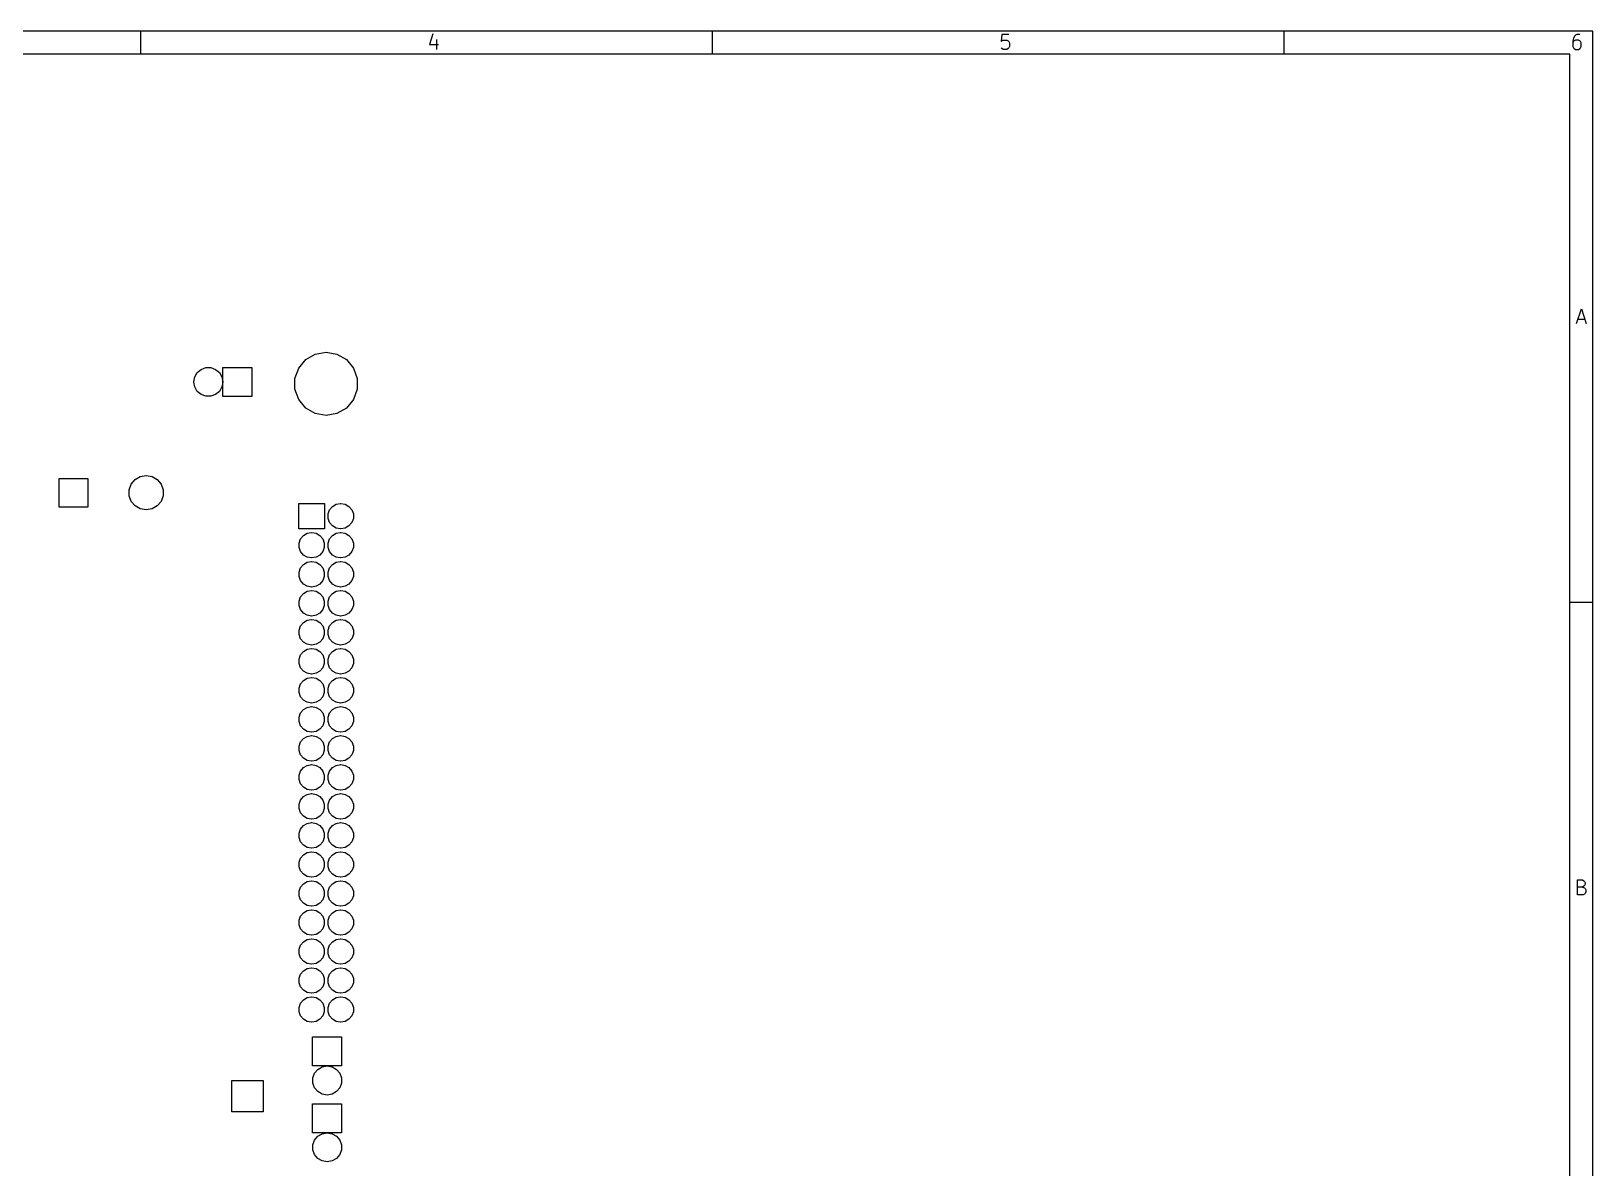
# Model space of a CAD drawing. Extents: x 10 to 287, y -200 to -10.
# Drawn here: x 150.4 to 287, y -109.5 to -10 of the extents above; entities that cross this region are included whole.
import ezdxf

# ---------------------------------------------------------------- set-up
doc = ezdxf.new("R2010")
doc.units = 0
doc.header["$MEASUREMENT"] = 0
doc.layers.add('BLACK', color=7, linetype='CONTINUOUS')

msp = doc.modelspace()

# ---------------------------------------------------------------- linework, layer by layer
at = {"layer": 'Black'}
for p, q in [((287.002, -10), (10, -10)), ((160, -12), (160, -10)), ((185.557, -10.2262), (185.248, -11.1548)), ((185.867, -10.7214), (185.867, -11.5881)), ((210, -12), (210, -10)), ((235.31, -10.2881), (235.248, -10.9071)), ((235.248, -10.9071), (235.31, -10.8452)), ((235.929, -10.2881), (235.31, -10.2881)), ((235.31, -10.8452), (235.433, -10.7833)), ((235.433, -10.7833), (235.743, -10.7833)), ((235.743, -10.7833), (235.867, -10.8452)), ((235.867, -10.8452), (235.929, -10.9071)), ((235.929, -10.9071), (235.99, -11.031)), ((260, -12), (260, -10)), ((285.31, -10.5976), (285.248, -10.8452)), ((285.248, -10.8452), (285.248, -11.3405)), ((285.31, -10.9071), (285.248, -11.031)), ((285.433, -10.4119), (285.31, -10.5976)), ((285.371, -10.8452), (285.31, -10.9071)), ((285.495, -10.7833), (285.371, -10.8452)), ((285.495, -10.35), (285.433, -10.4119)), ((285.619, -10.2881), (285.495, -10.35)), ((285.743, -10.7833), (285.495, -10.7833)), ((285.867, -10.2881), (285.619, -10.2881)), ((285.867, -10.8452), (285.743, -10.7833)), ((285.929, -10.9071), (285.867, -10.8452)), ((285.99, -11.031), (285.929, -10.9071)), ((287.002, -200.007), (287.002, -10)), ((285.002, -12), (12, -12)), ((185.248, -11.1548), (186.052, -11.1548)), ((235.31, -11.5262), (235.248, -11.4643)), ((235.433, -11.5881), (235.31, -11.5262)), ((235.743, -11.5881), (235.433, -11.5881)), ((235.867, -11.5262), (235.743, -11.5881)), ((235.929, -11.4643), (235.867, -11.5262)), ((235.99, -11.3405), (235.929, -11.4643)), ((235.99, -11.031), (235.99, -11.3405)), ((285.002, -198.007), (285.002, -12)), ((285.248, -11.3405), (285.31, -11.4643)), ((285.31, -11.4643), (285.371, -11.5262)), ((285.371, -11.5262), (285.495, -11.5881)), ((285.495, -11.5881), (285.743, -11.5881)), ((285.743, -11.5881), (285.867, -11.5262)), ((285.867, -11.5262), (285.929, -11.4643)), ((285.929, -11.4643), (285.99, -11.3405)), ((285.99, -11.3405), (285.99, -11.031)), ((285.569, -35.5881), (286.002, -34.2881)), ((285.693, -35.2167), (286.312, -35.2167)), ((286.002, -34.2881), (286.436, -35.5881)), ((175.264, -38.2651), (176.21, -38.0984)), ((176.21, -38.0984), (177.156, -38.2651)), ((164.937, -39.8788), (165.275, -39.5953)), ((165.275, -39.5953), (165.689, -39.4444)), ((165.689, -39.4444), (166.131, -39.4444)), ((166.131, -39.4444), (166.545, -39.5953)), ((166.545, -39.5953), (166.883, -39.8788)), ((167.18, -40.6951), (167.18, -39.43)), ((167.18, -39.43), (169.72, -39.43)), ((169.72, -39.43), (169.72, -41.97)), ((173.487, -40.3834), (173.815, -39.4809)), ((173.815, -39.4809), (174.433, -38.7453)), ((174.433, -38.7453), (175.264, -38.2651)), ((177.156, -38.2651), (177.987, -38.7453)), ((177.987, -38.7453), (178.605, -39.4809)), ((178.605, -39.4809), (178.933, -40.3834)), ((164.64, -40.6951), (164.717, -40.2608)), ((164.64, -40.7049), (164.64, -40.6951)), ((164.717, -41.1392), (164.64, -40.7049)), ((164.717, -40.2608), (164.937, -39.8788)), ((166.883, -39.8788), (167.103, -40.2608)), ((167.103, -40.2608), (167.18, -40.6951)), ((167.18, -40.7049), (167.103, -41.1392)), ((167.18, -41.97), (167.18, -40.7049)), ((173.487, -41.3437), (173.487, -40.3834)), ((178.933, -40.3834), (178.933, -41.3437)), ((164.937, -41.5212), (164.717, -41.1392)), ((165.275, -41.8047), (164.937, -41.5212)), ((165.689, -41.9556), (165.275, -41.8047)), ((166.131, -41.9556), (165.689, -41.9556)), ((166.545, -41.8047), (166.131, -41.9556)), ((166.883, -41.5212), (166.545, -41.8047)), ((167.103, -41.1392), (166.883, -41.5212)), ((169.72, -41.97), (167.18, -41.97)), ((173.815, -42.2461), (173.487, -41.3437)), ((174.433, -42.9817), (173.815, -42.2461)), ((178.605, -42.2461), (177.987, -42.9817)), ((178.933, -41.3437), (178.605, -42.2461)), ((175.264, -43.4619), (174.433, -42.9817)), ((176.21, -43.6287), (175.264, -43.4619)), ((177.156, -43.4619), (176.21, -43.6287)), ((177.987, -42.9817), (177.156, -43.4619)), ((152.874, -51.6471), (152.874, -49.1401)), ((152.874, -49.1401), (155.381, -49.1401)), ((155.381, -49.1401), (155.381, -51.6471)), ((159.507, -49.2373), (159.961, -48.9752)), ((159.961, -48.9752), (160.477, -48.8842)), ((160.477, -48.8842), (160.993, -48.9752)), ((160.993, -48.9752), (161.447, -49.2373)), ((158.991, -50.1315), (159.17, -49.6389)), ((158.991, -50.6557), (158.991, -50.1315)), ((159.17, -49.6389), (159.507, -49.2373)), ((161.447, -49.2373), (161.784, -49.6389)), ((161.784, -49.6389), (161.964, -50.1315)), ((161.964, -50.1315), (161.964, -50.6557)), ((155.381, -51.6471), (152.874, -51.6471)), ((159.17, -51.1483), (158.991, -50.6557)), ((159.507, -51.5499), (159.17, -51.1483)), ((159.961, -51.812), (159.507, -51.5499)), ((160.477, -51.903), (159.961, -51.812)), ((160.993, -51.812), (160.477, -51.903)), ((161.447, -51.5499), (160.993, -51.812)), ((161.784, -51.1483), (161.447, -51.5499)), ((161.964, -50.6557), (161.784, -51.1483)), ((173.832, -53.5676), (173.832, -51.3324)), ((173.832, -51.3324), (176.068, -51.3324)), ((176.068, -51.3324), (176.068, -53.5676)), ((176.385, -52.2559), (176.518, -51.8912)), ((176.518, -51.8912), (176.767, -51.5939)), ((176.767, -51.5939), (177.103, -51.3998)), ((177.103, -51.3998), (177.486, -51.3324)), ((177.486, -51.3324), (177.494, -51.3324)), ((177.494, -51.3324), (177.877, -51.3998)), ((177.877, -51.3998), (178.213, -51.5939)), ((178.213, -51.5939), (178.462, -51.8912)), ((178.462, -51.8912), (178.595, -52.2559)), ((176.385, -52.6441), (176.385, -52.2559)), ((176.518, -53.0088), (176.385, -52.6441)), ((176.767, -53.3061), (176.518, -53.0088)), ((178.462, -53.0088), (178.213, -53.3061)), ((178.595, -52.6441), (178.462, -53.0088)), ((178.595, -52.2559), (178.595, -52.6441)), ((176.068, -53.5676), (173.832, -53.5676)), ((173.845, -54.7959), (173.978, -54.4312)), ((173.978, -54.4312), (174.227, -54.1339)), ((174.227, -54.1339), (174.563, -53.9398)), ((174.563, -53.9398), (174.946, -53.8724)), ((174.946, -53.8724), (174.954, -53.8724)), ((174.954, -53.8724), (175.337, -53.9398)), ((175.337, -53.9398), (175.673, -54.1339)), ((175.673, -54.1339), (175.922, -54.4312)), ((175.922, -54.4312), (176.055, -54.7959)), ((176.385, -54.7959), (176.518, -54.4312)), ((176.518, -54.4312), (176.767, -54.1339)), ((177.103, -53.5002), (176.767, -53.3061)), ((176.767, -54.1339), (177.103, -53.9398)), ((177.486, -53.5676), (177.103, -53.5002)), ((177.103, -53.9398), (177.486, -53.8724)), ((177.494, -53.5676), (177.486, -53.5676)), ((177.486, -53.8724), (177.494, -53.8724)), ((177.877, -53.5002), (177.494, -53.5676)), ((177.494, -53.8724), (177.877, -53.9398)), ((178.213, -53.3061), (177.877, -53.5002)), ((177.877, -53.9398), (178.213, -54.1339)), ((178.213, -54.1339), (178.462, -54.4312)), ((178.462, -54.4312), (178.595, -54.7959)), ((173.845, -55.1841), (173.845, -54.7959)), ((173.978, -55.5488), (173.845, -55.1841)), ((174.227, -55.8461), (173.978, -55.5488)), ((174.563, -56.0402), (174.227, -55.8461)), ((175.673, -55.8461), (175.337, -56.0402)), ((175.922, -55.5488), (175.673, -55.8461)), ((176.055, -55.1841), (175.922, -55.5488)), ((176.055, -54.7959), (176.055, -55.1841)), ((176.385, -55.1841), (176.385, -54.7959)), ((176.518, -55.5488), (176.385, -55.1841)), ((176.767, -55.8461), (176.518, -55.5488)), ((177.103, -56.0402), (176.767, -55.8461)), ((178.213, -55.8461), (177.877, -56.0402)), ((178.462, -55.5488), (178.213, -55.8461)), ((178.595, -55.1841), (178.462, -55.5488)), ((178.595, -54.7959), (178.595, -55.1841)), ((173.845, -57.3359), (173.978, -56.9712)), ((173.845, -57.7241), (173.845, -57.3359)), ((173.978, -56.9712), (174.227, -56.6739)), ((174.227, -56.6739), (174.563, -56.4798)), ((174.946, -56.1076), (174.563, -56.0402)), ((174.563, -56.4798), (174.946, -56.4124)), ((174.954, -56.1076), (174.946, -56.1076)), ((174.946, -56.4124), (174.954, -56.4124)), ((175.337, -56.0402), (174.954, -56.1076)), ((174.954, -56.4124), (175.337, -56.4798)), ((175.337, -56.4798), (175.673, -56.6739)), ((175.673, -56.6739), (175.922, -56.9712)), ((175.922, -56.9712), (176.055, -57.3359)), ((176.055, -57.3359), (176.055, -57.7241)), ((176.385, -57.3359), (176.518, -56.9712)), ((176.385, -57.7241), (176.385, -57.3359)), ((176.518, -56.9712), (176.767, -56.6739)), ((176.767, -56.6739), (177.103, -56.4798)), ((177.486, -56.1076), (177.103, -56.0402)), ((177.103, -56.4798), (177.486, -56.4124)), ((177.494, -56.1076), (177.486, -56.1076)), ((177.486, -56.4124), (177.494, -56.4124)), ((177.877, -56.0402), (177.494, -56.1076)), ((177.494, -56.4124), (177.877, -56.4798)), ((177.877, -56.4798), (178.213, -56.6739)), ((178.213, -56.6739), (178.462, -56.9712)), ((178.462, -56.9712), (178.595, -57.3359)), ((178.595, -57.3359), (178.595, -57.7241)), ((173.978, -58.0888), (173.845, -57.7241)), ((174.227, -58.3861), (173.978, -58.0888)), ((174.563, -58.5802), (174.227, -58.3861)), ((174.946, -58.6476), (174.563, -58.5802)), ((174.954, -58.6476), (174.946, -58.6476)), ((175.337, -58.5802), (174.954, -58.6476)), ((175.673, -58.3861), (175.337, -58.5802)), ((175.922, -58.0888), (175.673, -58.3861)), ((176.055, -57.7241), (175.922, -58.0888)), ((176.518, -58.0888), (176.385, -57.7241)), ((176.767, -58.3861), (176.518, -58.0888)), ((177.103, -58.5802), (176.767, -58.3861)), ((177.486, -58.6476), (177.103, -58.5802)), ((177.494, -58.6476), (177.486, -58.6476)), ((177.877, -58.5802), (177.494, -58.6476)), ((178.213, -58.3861), (177.877, -58.5802)), ((178.462, -58.0888), (178.213, -58.3861)), ((178.595, -57.7241), (178.462, -58.0888)), ((173.845, -59.8759), (173.978, -59.5112)), ((173.845, -60.2641), (173.845, -59.8759)), ((173.978, -59.5112), (174.227, -59.2139)), ((174.227, -59.2139), (174.563, -59.0198)), ((174.563, -59.0198), (174.946, -58.9524)), ((174.946, -58.9524), (174.954, -58.9524)), ((174.954, -58.9524), (175.337, -59.0198)), ((175.337, -59.0198), (175.673, -59.2139)), ((175.673, -59.2139), (175.922, -59.5112)), ((175.922, -59.5112), (176.055, -59.8759)), ((176.055, -59.8759), (176.055, -60.2641)), ((176.385, -59.8759), (176.518, -59.5112)), ((176.385, -60.2641), (176.385, -59.8759)), ((176.518, -59.5112), (176.767, -59.2139)), ((176.767, -59.2139), (177.103, -59.0198)), ((177.103, -59.0198), (177.486, -58.9524)), ((177.486, -58.9524), (177.494, -58.9524)), ((177.494, -58.9524), (177.877, -59.0198)), ((177.877, -59.0198), (178.213, -59.2139)), ((178.213, -59.2139), (178.462, -59.5112)), ((178.462, -59.5112), (178.595, -59.8759)), ((178.595, -59.8759), (178.595, -60.2641)), ((287.002, -60), (285.002, -60)), ((173.978, -60.6288), (173.845, -60.2641)), ((174.227, -60.9261), (173.978, -60.6288)), ((174.563, -61.1202), (174.227, -60.9261)), ((174.946, -61.1876), (174.563, -61.1202)), ((174.954, -61.1876), (174.946, -61.1876)), ((175.337, -61.1202), (174.954, -61.1876)), ((175.673, -60.9261), (175.337, -61.1202)), ((175.922, -60.6288), (175.673, -60.9261)), ((176.055, -60.2641), (175.922, -60.6288)), ((176.518, -60.6288), (176.385, -60.2641)), ((176.767, -60.9261), (176.518, -60.6288)), ((177.103, -61.1202), (176.767, -60.9261)), ((177.486, -61.1876), (177.103, -61.1202)), ((177.494, -61.1876), (177.486, -61.1876)), ((177.877, -61.1202), (177.494, -61.1876)), ((178.213, -60.9261), (177.877, -61.1202)), ((178.462, -60.6288), (178.213, -60.9261)), ((178.595, -60.2641), (178.462, -60.6288)), ((173.845, -62.4159), (173.978, -62.0512)), ((173.845, -62.8041), (173.845, -62.4159)), ((173.978, -63.1688), (173.845, -62.8041)), ((173.978, -62.0512), (174.227, -61.7539)), ((174.227, -61.7539), (174.563, -61.5598)), ((174.563, -61.5598), (174.946, -61.4924)), ((174.946, -61.4924), (174.954, -61.4924)), ((174.954, -61.4924), (175.337, -61.5598)), ((175.337, -61.5598), (175.673, -61.7539)), ((175.673, -61.7539), (175.922, -62.0512)), ((175.922, -62.0512), (176.055, -62.4159)), ((176.055, -62.8041), (175.922, -63.1688)), ((176.055, -62.4159), (176.055, -62.8041)), ((176.385, -62.4159), (176.518, -62.0512)), ((176.385, -62.8041), (176.385, -62.4159)), ((176.518, -63.1688), (176.385, -62.8041)), ((176.518, -62.0512), (176.767, -61.7539)), ((176.767, -61.7539), (177.103, -61.5598)), ((177.103, -61.5598), (177.486, -61.4924)), ((177.486, -61.4924), (177.494, -61.4924)), ((177.494, -61.4924), (177.877, -61.5598)), ((177.877, -61.5598), (178.213, -61.7539)), ((178.213, -61.7539), (178.462, -62.0512)), ((178.462, -62.0512), (178.595, -62.4159)), ((178.595, -62.8041), (178.462, -63.1688)), ((178.595, -62.4159), (178.595, -62.8041)), ((174.227, -63.4661), (173.978, -63.1688)), ((174.563, -63.6602), (174.227, -63.4661)), ((174.227, -64.2939), (174.563, -64.0998)), ((174.946, -63.7276), (174.563, -63.6602)), ((174.563, -64.0998), (174.946, -64.0324)), ((174.954, -63.7276), (174.946, -63.7276)), ((174.946, -64.0324), (174.954, -64.0324)), ((175.337, -63.6602), (174.954, -63.7276)), ((174.954, -64.0324), (175.337, -64.0998)), ((175.673, -63.4661), (175.337, -63.6602)), ((175.337, -64.0998), (175.673, -64.2939)), ((175.922, -63.1688), (175.673, -63.4661)), ((176.767, -63.4661), (176.518, -63.1688)), ((177.103, -63.6602), (176.767, -63.4661)), ((176.767, -64.2939), (177.103, -64.0998)), ((177.486, -63.7276), (177.103, -63.6602)), ((177.103, -64.0998), (177.486, -64.0324)), ((177.494, -63.7276), (177.486, -63.7276)), ((177.486, -64.0324), (177.494, -64.0324)), ((177.877, -63.6602), (177.494, -63.7276)), ((177.494, -64.0324), (177.877, -64.0998)), ((178.213, -63.4661), (177.877, -63.6602)), ((177.877, -64.0998), (178.213, -64.2939)), ((178.462, -63.1688), (178.213, -63.4661)), ((173.845, -64.9559), (173.978, -64.5912)), ((173.845, -65.3441), (173.845, -64.9559)), ((173.978, -65.7088), (173.845, -65.3441)), ((173.978, -64.5912), (174.227, -64.2939)), ((175.673, -64.2939), (175.922, -64.5912)), ((175.922, -64.5912), (176.055, -64.9559)), ((176.055, -65.3441), (175.922, -65.7088)), ((176.055, -64.9559), (176.055, -65.3441)), ((176.385, -64.9559), (176.518, -64.5912)), ((176.385, -65.3441), (176.385, -64.9559)), ((176.518, -65.7088), (176.385, -65.3441)), ((176.518, -64.5912), (176.767, -64.2939)), ((178.213, -64.2939), (178.462, -64.5912)), ((178.462, -64.5912), (178.595, -64.9559)), ((178.595, -65.3441), (178.462, -65.7088)), ((178.595, -64.9559), (178.595, -65.3441)), ((174.227, -66.0061), (173.978, -65.7088)), ((173.978, -67.1312), (174.227, -66.8339)), ((174.563, -66.2002), (174.227, -66.0061)), ((174.227, -66.8339), (174.563, -66.6398)), ((174.946, -66.2676), (174.563, -66.2002)), ((174.563, -66.6398), (174.946, -66.5724)), ((174.954, -66.2676), (174.946, -66.2676)), ((174.946, -66.5724), (174.954, -66.5724)), ((175.337, -66.2002), (174.954, -66.2676)), ((174.954, -66.5724), (175.337, -66.6398)), ((175.673, -66.0061), (175.337, -66.2002)), ((175.337, -66.6398), (175.673, -66.8339)), ((175.922, -65.7088), (175.673, -66.0061)), ((175.673, -66.8339), (175.922, -67.1312)), ((176.767, -66.0061), (176.518, -65.7088)), ((176.518, -67.1312), (176.767, -66.8339)), ((177.103, -66.2002), (176.767, -66.0061)), ((176.767, -66.8339), (177.103, -66.6398)), ((177.486, -66.2676), (177.103, -66.2002)), ((177.103, -66.6398), (177.486, -66.5724)), ((177.494, -66.2676), (177.486, -66.2676)), ((177.486, -66.5724), (177.494, -66.5724)), ((177.877, -66.2002), (177.494, -66.2676)), ((177.494, -66.5724), (177.877, -66.6398)), ((178.213, -66.0061), (177.877, -66.2002)), ((177.877, -66.6398), (178.213, -66.8339)), ((178.462, -65.7088), (178.213, -66.0061)), ((178.213, -66.8339), (178.462, -67.1312)), ((173.845, -67.4959), (173.978, -67.1312)), ((173.845, -67.8841), (173.845, -67.4959)), ((173.978, -68.2488), (173.845, -67.8841)), ((174.227, -68.5461), (173.978, -68.2488)), ((175.922, -68.2488), (175.673, -68.5461)), ((175.922, -67.1312), (176.055, -67.4959)), ((176.055, -67.8841), (175.922, -68.2488)), ((176.055, -67.4959), (176.055, -67.8841)), ((176.385, -67.4959), (176.518, -67.1312)), ((176.385, -67.8841), (176.385, -67.4959)), ((176.518, -68.2488), (176.385, -67.8841)), ((176.767, -68.5461), (176.518, -68.2488)), ((178.462, -68.2488), (178.213, -68.5461)), ((178.462, -67.1312), (178.595, -67.4959)), ((178.595, -67.8841), (178.462, -68.2488)), ((178.595, -67.4959), (178.595, -67.8841)), ((173.978, -69.6712), (174.227, -69.3739)), ((174.563, -68.7402), (174.227, -68.5461)), ((174.227, -69.3739), (174.563, -69.1798)), ((174.946, -68.8076), (174.563, -68.7402)), ((174.563, -69.1798), (174.946, -69.1124)), ((174.954, -68.8076), (174.946, -68.8076)), ((174.946, -69.1124), (174.954, -69.1124)), ((175.337, -68.7402), (174.954, -68.8076)), ((174.954, -69.1124), (175.337, -69.1798)), ((175.673, -68.5461), (175.337, -68.7402)), ((175.337, -69.1798), (175.673, -69.3739)), ((175.673, -69.3739), (175.922, -69.6712)), ((176.518, -69.6712), (176.767, -69.3739)), ((177.103, -68.7402), (176.767, -68.5461)), ((176.767, -69.3739), (177.103, -69.1798)), ((177.486, -68.8076), (177.103, -68.7402)), ((177.103, -69.1798), (177.486, -69.1124)), ((177.494, -68.8076), (177.486, -68.8076)), ((177.486, -69.1124), (177.494, -69.1124)), ((177.877, -68.7402), (177.494, -68.8076)), ((177.494, -69.1124), (177.877, -69.1798)), ((178.213, -68.5461), (177.877, -68.7402)), ((177.877, -69.1798), (178.213, -69.3739)), ((178.213, -69.3739), (178.462, -69.6712)), ((173.845, -70.0359), (173.978, -69.6712)), ((173.845, -70.4241), (173.845, -70.0359)), ((173.978, -70.7888), (173.845, -70.4241)), ((174.227, -71.0861), (173.978, -70.7888)), ((175.922, -70.7888), (175.673, -71.0861)), ((175.922, -69.6712), (176.055, -70.0359)), ((176.055, -70.4241), (175.922, -70.7888)), ((176.055, -70.0359), (176.055, -70.4241)), ((176.385, -70.0359), (176.518, -69.6712)), ((176.385, -70.4241), (176.385, -70.0359)), ((176.518, -70.7888), (176.385, -70.4241)), ((176.767, -71.0861), (176.518, -70.7888)), ((178.462, -70.7888), (178.213, -71.0861)), ((178.462, -69.6712), (178.595, -70.0359)), ((178.595, -70.4241), (178.462, -70.7888)), ((178.595, -70.0359), (178.595, -70.4241)), ((173.845, -72.5759), (173.978, -72.2112)), ((173.978, -72.2112), (174.227, -71.9139)), ((174.563, -71.2802), (174.227, -71.0861)), ((174.227, -71.9139), (174.563, -71.7198)), ((174.946, -71.3476), (174.563, -71.2802)), ((174.563, -71.7198), (174.946, -71.6524)), ((174.954, -71.3476), (174.946, -71.3476)), ((174.946, -71.6524), (174.954, -71.6524)), ((175.337, -71.2802), (174.954, -71.3476)), ((174.954, -71.6524), (175.337, -71.7198)), ((175.673, -71.0861), (175.337, -71.2802)), ((175.337, -71.7198), (175.673, -71.9139)), ((175.673, -71.9139), (175.922, -72.2112)), ((175.922, -72.2112), (176.055, -72.5759)), ((176.385, -72.5759), (176.518, -72.2112)), ((176.518, -72.2112), (176.767, -71.9139)), ((177.103, -71.2802), (176.767, -71.0861)), ((176.767, -71.9139), (177.103, -71.7198)), ((177.486, -71.3476), (177.103, -71.2802)), ((177.103, -71.7198), (177.486, -71.6524)), ((177.494, -71.3476), (177.486, -71.3476)), ((177.486, -71.6524), (177.494, -71.6524)), ((177.877, -71.2802), (177.494, -71.3476)), ((177.494, -71.6524), (177.877, -71.7198)), ((178.213, -71.0861), (177.877, -71.2802)), ((177.877, -71.7198), (178.213, -71.9139)), ((178.213, -71.9139), (178.462, -72.2112)), ((178.462, -72.2112), (178.595, -72.5759)), ((173.845, -72.9641), (173.845, -72.5759)), ((173.978, -73.3288), (173.845, -72.9641)), ((174.227, -73.6261), (173.978, -73.3288)), ((174.563, -73.8202), (174.227, -73.6261)), ((175.673, -73.6261), (175.337, -73.8202)), ((175.922, -73.3288), (175.673, -73.6261)), ((176.055, -72.9641), (175.922, -73.3288)), ((176.055, -72.5759), (176.055, -72.9641)), ((176.385, -72.9641), (176.385, -72.5759)), ((176.518, -73.3288), (176.385, -72.9641)), ((176.767, -73.6261), (176.518, -73.3288)), ((177.103, -73.8202), (176.767, -73.6261)), ((178.213, -73.6261), (177.877, -73.8202)), ((178.462, -73.3288), (178.213, -73.6261)), ((178.595, -72.9641), (178.462, -73.3288)), ((178.595, -72.5759), (178.595, -72.9641)), ((173.845, -75.1159), (173.978, -74.7512)), ((173.845, -75.5041), (173.845, -75.1159)), ((173.978, -74.7512), (174.227, -74.4539)), ((174.227, -74.4539), (174.563, -74.2598)), ((174.946, -73.8876), (174.563, -73.8202)), ((174.563, -74.2598), (174.946, -74.1924)), ((174.954, -73.8876), (174.946, -73.8876)), ((174.946, -74.1924), (174.954, -74.1924)), ((175.337, -73.8202), (174.954, -73.8876)), ((174.954, -74.1924), (175.337, -74.2598)), ((175.337, -74.2598), (175.673, -74.4539)), ((175.673, -74.4539), (175.922, -74.7512)), ((175.922, -74.7512), (176.055, -75.1159)), ((176.055, -75.1159), (176.055, -75.5041)), ((176.385, -75.1159), (176.518, -74.7512)), ((176.385, -75.5041), (176.385, -75.1159)), ((176.518, -74.7512), (176.767, -74.4539)), ((176.767, -74.4539), (177.103, -74.2598)), ((177.486, -73.8876), (177.103, -73.8202)), ((177.103, -74.2598), (177.486, -74.1924)), ((177.494, -73.8876), (177.486, -73.8876)), ((177.486, -74.1924), (177.494, -74.1924)), ((177.877, -73.8202), (177.494, -73.8876)), ((177.494, -74.1924), (177.877, -74.2598)), ((177.877, -74.2598), (178.213, -74.4539)), ((178.213, -74.4539), (178.462, -74.7512)), ((178.462, -74.7512), (178.595, -75.1159)), ((178.595, -75.1159), (178.595, -75.5041)), ((173.978, -75.8688), (173.845, -75.5041)), ((174.227, -76.1661), (173.978, -75.8688)), ((174.563, -76.3602), (174.227, -76.1661)), ((174.946, -76.4276), (174.563, -76.3602)), ((174.954, -76.4276), (174.946, -76.4276)), ((175.337, -76.3602), (174.954, -76.4276)), ((175.673, -76.1661), (175.337, -76.3602)), ((175.922, -75.8688), (175.673, -76.1661)), ((176.055, -75.5041), (175.922, -75.8688)), ((176.518, -75.8688), (176.385, -75.5041)), ((176.767, -76.1661), (176.518, -75.8688)), ((177.103, -76.3602), (176.767, -76.1661)), ((177.486, -76.4276), (177.103, -76.3602)), ((177.494, -76.4276), (177.486, -76.4276)), ((177.877, -76.3602), (177.494, -76.4276)), ((178.213, -76.1661), (177.877, -76.3602)), ((178.462, -75.8688), (178.213, -76.1661)), ((178.595, -75.5041), (178.462, -75.8688)), ((173.845, -77.6559), (173.978, -77.2912)), ((173.845, -78.0441), (173.845, -77.6559)), ((173.978, -77.2912), (174.227, -76.9939)), ((174.227, -76.9939), (174.563, -76.7998)), ((174.563, -76.7998), (174.946, -76.7324)), ((174.946, -76.7324), (174.954, -76.7324)), ((174.954, -76.7324), (175.337, -76.7998)), ((175.337, -76.7998), (175.673, -76.9939)), ((175.673, -76.9939), (175.922, -77.2912)), ((175.922, -77.2912), (176.055, -77.6559)), ((176.055, -77.6559), (176.055, -78.0441)), ((176.385, -77.6559), (176.518, -77.2912)), ((176.385, -78.0441), (176.385, -77.6559)), ((176.518, -77.2912), (176.767, -76.9939)), ((176.767, -76.9939), (177.103, -76.7998)), ((177.103, -76.7998), (177.486, -76.7324)), ((177.486, -76.7324), (177.494, -76.7324)), ((177.494, -76.7324), (177.877, -76.7998)), ((177.877, -76.7998), (178.213, -76.9939)), ((178.213, -76.9939), (178.462, -77.2912)), ((178.462, -77.2912), (178.595, -77.6559)), ((178.595, -77.6559), (178.595, -78.0441)), ((173.978, -78.4088), (173.845, -78.0441)), ((174.227, -78.7061), (173.978, -78.4088)), ((174.563, -78.9002), (174.227, -78.7061)), ((174.946, -78.9676), (174.563, -78.9002)), ((174.954, -78.9676), (174.946, -78.9676)), ((175.337, -78.9002), (174.954, -78.9676)), ((175.673, -78.7061), (175.337, -78.9002)), ((175.922, -78.4088), (175.673, -78.7061)), ((176.055, -78.0441), (175.922, -78.4088)), ((176.518, -78.4088), (176.385, -78.0441)), ((176.767, -78.7061), (176.518, -78.4088)), ((177.103, -78.9002), (176.767, -78.7061)), ((177.486, -78.9676), (177.103, -78.9002)), ((177.494, -78.9676), (177.486, -78.9676)), ((177.877, -78.9002), (177.494, -78.9676)), ((178.213, -78.7061), (177.877, -78.9002)), ((178.462, -78.4088), (178.213, -78.7061)), ((178.595, -78.0441), (178.462, -78.4088)), ((173.845, -80.1959), (173.978, -79.8312)), ((173.845, -80.5841), (173.845, -80.1959)), ((173.978, -79.8312), (174.227, -79.5339)), ((174.227, -79.5339), (174.563, -79.3398)), ((174.563, -79.3398), (174.946, -79.2724)), ((174.946, -79.2724), (174.954, -79.2724)), ((174.954, -79.2724), (175.337, -79.3398)), ((175.337, -79.3398), (175.673, -79.5339)), ((175.673, -79.5339), (175.922, -79.8312)), ((175.922, -79.8312), (176.055, -80.1959)), ((176.055, -80.1959), (176.055, -80.5841)), ((176.385, -80.1959), (176.518, -79.8312)), ((176.385, -80.5841), (176.385, -80.1959)), ((176.518, -79.8312), (176.767, -79.5339)), ((176.767, -79.5339), (177.103, -79.3398)), ((177.103, -79.3398), (177.486, -79.2724)), ((177.486, -79.2724), (177.494, -79.2724)), ((177.494, -79.2724), (177.877, -79.3398)), ((177.877, -79.3398), (178.213, -79.5339)), ((178.213, -79.5339), (178.462, -79.8312)), ((178.462, -79.8312), (178.595, -80.1959)), ((178.595, -80.1959), (178.595, -80.5841)), ((173.978, -80.9488), (173.845, -80.5841)), ((174.227, -81.2461), (173.978, -80.9488)), ((174.563, -81.4402), (174.227, -81.2461)), ((174.227, -82.0739), (174.563, -81.8798)), ((174.946, -81.5076), (174.563, -81.4402)), ((174.563, -81.8798), (174.946, -81.8124)), ((174.954, -81.5076), (174.946, -81.5076)), ((174.946, -81.8124), (174.954, -81.8124)), ((175.337, -81.4402), (174.954, -81.5076)), ((174.954, -81.8124), (175.337, -81.8798)), ((175.673, -81.2461), (175.337, -81.4402)), ((175.337, -81.8798), (175.673, -82.0739)), ((175.922, -80.9488), (175.673, -81.2461)), ((176.055, -80.5841), (175.922, -80.9488)), ((176.518, -80.9488), (176.385, -80.5841)), ((176.767, -81.2461), (176.518, -80.9488)), ((177.103, -81.4402), (176.767, -81.2461)), ((176.767, -82.0739), (177.103, -81.8798)), ((177.486, -81.5076), (177.103, -81.4402)), ((177.103, -81.8798), (177.486, -81.8124)), ((177.494, -81.5076), (177.486, -81.5076)), ((177.486, -81.8124), (177.494, -81.8124)), ((177.877, -81.4402), (177.494, -81.5076)), ((177.494, -81.8124), (177.877, -81.8798)), ((178.213, -81.2461), (177.877, -81.4402)), ((177.877, -81.8798), (178.213, -82.0739)), ((178.462, -80.9488), (178.213, -81.2461)), ((178.595, -80.5841), (178.462, -80.9488)), ((173.845, -82.7359), (173.978, -82.3712)), ((173.845, -83.1241), (173.845, -82.7359)), ((173.978, -83.4888), (173.845, -83.1241)), ((173.978, -82.3712), (174.227, -82.0739)), ((175.673, -82.0739), (175.922, -82.3712)), ((175.922, -82.3712), (176.055, -82.7359)), ((176.055, -83.1241), (175.922, -83.4888)), ((176.055, -82.7359), (176.055, -83.1241)), ((176.385, -82.7359), (176.518, -82.3712)), ((176.385, -83.1241), (176.385, -82.7359)), ((176.518, -83.4888), (176.385, -83.1241)), ((176.518, -82.3712), (176.767, -82.0739)), ((178.213, -82.0739), (178.462, -82.3712)), ((178.462, -82.3712), (178.595, -82.7359)), ((178.595, -83.1241), (178.462, -83.4888)), ((178.595, -82.7359), (178.595, -83.1241)), ((174.227, -83.7861), (173.978, -83.4888)), ((173.978, -84.9112), (174.227, -84.6139)), ((174.563, -83.9802), (174.227, -83.7861)), ((174.227, -84.6139), (174.563, -84.4198)), ((174.946, -84.0476), (174.563, -83.9802)), ((174.563, -84.4198), (174.946, -84.3524)), ((174.954, -84.0476), (174.946, -84.0476)), ((174.946, -84.3524), (174.954, -84.3524)), ((175.337, -83.9802), (174.954, -84.0476)), ((174.954, -84.3524), (175.337, -84.4198)), ((175.673, -83.7861), (175.337, -83.9802)), ((175.337, -84.4198), (175.673, -84.6139)), ((175.922, -83.4888), (175.673, -83.7861)), ((175.673, -84.6139), (175.922, -84.9112)), ((176.767, -83.7861), (176.518, -83.4888)), ((176.518, -84.9112), (176.767, -84.6139)), ((177.103, -83.9802), (176.767, -83.7861)), ((176.767, -84.6139), (177.103, -84.4198)), ((177.486, -84.0476), (177.103, -83.9802)), ((177.103, -84.4198), (177.486, -84.3524)), ((177.494, -84.0476), (177.486, -84.0476)), ((177.486, -84.3524), (177.494, -84.3524)), ((177.877, -83.9802), (177.494, -84.0476)), ((177.494, -84.3524), (177.877, -84.4198)), ((178.213, -83.7861), (177.877, -83.9802)), ((177.877, -84.4198), (178.213, -84.6139)), ((178.462, -83.4888), (178.213, -83.7861)), ((178.213, -84.6139), (178.462, -84.9112)), ((285.662, -85.5881), (285.662, -84.2881)), ((285.662, -84.2881), (286.095, -84.2881)), ((286.095, -84.2881), (286.219, -84.35)), ((286.219, -84.35), (286.281, -84.4119)), ((286.281, -84.4119), (286.343, -84.5357)), ((286.343, -84.6595), (286.281, -84.7833)), ((286.343, -84.5357), (286.343, -84.6595)), ((173.845, -85.2759), (173.978, -84.9112)), ((173.845, -85.6641), (173.845, -85.2759)), ((173.978, -86.0288), (173.845, -85.6641)), ((174.227, -86.3261), (173.978, -86.0288)), ((175.922, -86.0288), (175.673, -86.3261)), ((175.922, -84.9112), (176.055, -85.2759)), ((176.055, -85.6641), (175.922, -86.0288)), ((176.055, -85.2759), (176.055, -85.6641)), ((176.385, -85.2759), (176.518, -84.9112)), ((176.385, -85.6641), (176.385, -85.2759)), ((176.518, -86.0288), (176.385, -85.6641)), ((176.767, -86.3261), (176.518, -86.0288)), ((178.462, -86.0288), (178.213, -86.3261)), ((178.462, -84.9112), (178.595, -85.2759)), ((178.595, -85.6641), (178.462, -86.0288)), ((178.595, -85.2759), (178.595, -85.6641)), ((286.095, -84.9071), (285.662, -84.9071)), ((286.157, -85.5881), (285.662, -85.5881)), ((286.219, -84.8452), (286.095, -84.9071)), ((286.095, -84.9071), (286.281, -84.969)), ((286.281, -85.5262), (286.157, -85.5881)), ((286.281, -84.7833), (286.219, -84.8452)), ((286.281, -84.969), (286.343, -85.031)), ((286.343, -85.4643), (286.281, -85.5262)), ((286.343, -85.031), (286.405, -85.1548)), ((286.405, -85.3405), (286.343, -85.4643)), ((286.405, -85.1548), (286.405, -85.3405)), ((173.978, -87.4512), (174.227, -87.1539)), ((174.563, -86.5202), (174.227, -86.3261)), ((174.227, -87.1539), (174.563, -86.9598)), ((174.946, -86.5876), (174.563, -86.5202)), ((174.563, -86.9598), (174.946, -86.8924)), ((174.954, -86.5876), (174.946, -86.5876)), ((174.946, -86.8924), (174.954, -86.8924)), ((175.337, -86.5202), (174.954, -86.5876)), ((174.954, -86.8924), (175.337, -86.9598)), ((175.673, -86.3261), (175.337, -86.5202)), ((175.337, -86.9598), (175.673, -87.1539)), ((175.673, -87.1539), (175.922, -87.4512)), ((176.518, -87.4512), (176.767, -87.1539)), ((177.103, -86.5202), (176.767, -86.3261)), ((176.767, -87.1539), (177.103, -86.9598)), ((177.486, -86.5876), (177.103, -86.5202)), ((177.103, -86.9598), (177.486, -86.8924)), ((177.494, -86.5876), (177.486, -86.5876)), ((177.486, -86.8924), (177.494, -86.8924)), ((177.877, -86.5202), (177.494, -86.5876)), ((177.494, -86.8924), (177.877, -86.9598)), ((178.213, -86.3261), (177.877, -86.5202)), ((177.877, -86.9598), (178.213, -87.1539)), ((178.213, -87.1539), (178.462, -87.4512)), ((173.845, -87.8159), (173.978, -87.4512)), ((173.845, -88.2041), (173.845, -87.8159)), ((173.978, -88.5688), (173.845, -88.2041)), ((174.227, -88.8661), (173.978, -88.5688)), ((175.922, -88.5688), (175.673, -88.8661)), ((175.922, -87.4512), (176.055, -87.8159)), ((176.055, -88.2041), (175.922, -88.5688)), ((176.055, -87.8159), (176.055, -88.2041)), ((176.385, -87.8159), (176.518, -87.4512)), ((176.385, -88.2041), (176.385, -87.8159)), ((176.518, -88.5688), (176.385, -88.2041)), ((176.767, -88.8661), (176.518, -88.5688)), ((178.462, -88.5688), (178.213, -88.8661)), ((178.462, -87.4512), (178.595, -87.8159)), ((178.595, -88.2041), (178.462, -88.5688)), ((178.595, -87.8159), (178.595, -88.2041)), ((173.845, -90.3559), (173.978, -89.9912)), ((173.978, -89.9912), (174.227, -89.6939)), ((174.563, -89.0602), (174.227, -88.8661)), ((174.227, -89.6939), (174.563, -89.4998)), ((174.946, -89.1276), (174.563, -89.0602)), ((174.563, -89.4998), (174.946, -89.4324)), ((174.954, -89.1276), (174.946, -89.1276)), ((174.946, -89.4324), (174.954, -89.4324)), ((175.337, -89.0602), (174.954, -89.1276)), ((174.954, -89.4324), (175.337, -89.4998)), ((175.673, -88.8661), (175.337, -89.0602)), ((175.337, -89.4998), (175.673, -89.6939)), ((175.673, -89.6939), (175.922, -89.9912)), ((175.922, -89.9912), (176.055, -90.3559)), ((176.385, -90.3559), (176.518, -89.9912)), ((176.518, -89.9912), (176.767, -89.6939)), ((177.103, -89.0602), (176.767, -88.8661)), ((176.767, -89.6939), (177.103, -89.4998)), ((177.486, -89.1276), (177.103, -89.0602)), ((177.103, -89.4998), (177.486, -89.4324)), ((177.494, -89.1276), (177.486, -89.1276)), ((177.486, -89.4324), (177.494, -89.4324)), ((177.877, -89.0602), (177.494, -89.1276)), ((177.494, -89.4324), (177.877, -89.4998)), ((178.213, -88.8661), (177.877, -89.0602)), ((177.877, -89.4998), (178.213, -89.6939)), ((178.213, -89.6939), (178.462, -89.9912)), ((178.462, -89.9912), (178.595, -90.3559)), ((173.845, -90.7441), (173.845, -90.3559)), ((173.978, -91.1088), (173.845, -90.7441)), ((174.227, -91.4061), (173.978, -91.1088)), ((174.563, -91.6002), (174.227, -91.4061)), ((175.673, -91.4061), (175.337, -91.6002)), ((175.922, -91.1088), (175.673, -91.4061)), ((176.055, -90.7441), (175.922, -91.1088)), ((176.055, -90.3559), (176.055, -90.7441)), ((176.385, -90.7441), (176.385, -90.3559)), ((176.518, -91.1088), (176.385, -90.7441)), ((176.767, -91.4061), (176.518, -91.1088)), ((177.103, -91.6002), (176.767, -91.4061)), ((178.213, -91.4061), (177.877, -91.6002)), ((178.462, -91.1088), (178.213, -91.4061)), ((178.595, -90.7441), (178.462, -91.1088)), ((178.595, -90.3559), (178.595, -90.7441)), ((173.845, -92.8959), (173.978, -92.5312)), ((173.978, -92.5312), (174.227, -92.2339)), ((174.227, -92.2339), (174.563, -92.0398)), ((174.946, -91.6676), (174.563, -91.6002)), ((174.563, -92.0398), (174.946, -91.9724)), ((174.954, -91.6676), (174.946, -91.6676)), ((174.946, -91.9724), (174.954, -91.9724)), ((175.337, -91.6002), (174.954, -91.6676)), ((174.954, -91.9724), (175.337, -92.0398)), ((175.337, -92.0398), (175.673, -92.2339)), ((175.673, -92.2339), (175.922, -92.5312)), ((175.922, -92.5312), (176.055, -92.8959)), ((176.385, -92.8959), (176.518, -92.5312)), ((176.518, -92.5312), (176.767, -92.2339)), ((176.767, -92.2339), (177.103, -92.0398)), ((177.486, -91.6676), (177.103, -91.6002)), ((177.103, -92.0398), (177.486, -91.9724)), ((177.494, -91.6676), (177.486, -91.6676)), ((177.486, -91.9724), (177.494, -91.9724)), ((177.877, -91.6002), (177.494, -91.6676)), ((177.494, -91.9724), (177.877, -92.0398)), ((177.877, -92.0398), (178.213, -92.2339)), ((178.213, -92.2339), (178.462, -92.5312)), ((178.462, -92.5312), (178.595, -92.8959)), ((173.845, -93.2841), (173.845, -92.8959)), ((173.978, -93.6488), (173.845, -93.2841)), ((174.227, -93.9461), (173.978, -93.6488)), ((174.563, -94.1402), (174.227, -93.9461)), ((174.946, -94.2076), (174.563, -94.1402)), ((174.954, -94.2076), (174.946, -94.2076)), ((175.337, -94.1402), (174.954, -94.2076)), ((175.673, -93.9461), (175.337, -94.1402)), ((175.922, -93.6488), (175.673, -93.9461)), ((176.055, -93.2841), (175.922, -93.6488)), ((176.055, -92.8959), (176.055, -93.2841)), ((176.385, -93.2841), (176.385, -92.8959)), ((176.518, -93.6488), (176.385, -93.2841)), ((176.767, -93.9461), (176.518, -93.6488)), ((177.103, -94.1402), (176.767, -93.9461)), ((177.486, -94.2076), (177.103, -94.1402)), ((177.494, -94.2076), (177.486, -94.2076)), ((177.877, -94.1402), (177.494, -94.2076)), ((178.213, -93.9461), (177.877, -94.1402)), ((178.462, -93.6488), (178.213, -93.9461)), ((178.595, -93.2841), (178.462, -93.6488)), ((178.595, -92.8959), (178.595, -93.2841)), ((173.845, -95.4359), (173.978, -95.0712)), ((173.845, -95.8241), (173.845, -95.4359)), ((173.978, -95.0712), (174.227, -94.7739)), ((174.227, -94.7739), (174.563, -94.5798)), ((174.563, -94.5798), (174.946, -94.5124)), ((174.946, -94.5124), (174.954, -94.5124)), ((174.954, -94.5124), (175.337, -94.5798)), ((175.337, -94.5798), (175.673, -94.7739)), ((175.673, -94.7739), (175.922, -95.0712)), ((175.922, -95.0712), (176.055, -95.4359)), ((176.055, -95.4359), (176.055, -95.8241)), ((176.385, -95.4359), (176.518, -95.0712)), ((176.385, -95.8241), (176.385, -95.4359)), ((176.518, -95.0712), (176.767, -94.7739)), ((176.767, -94.7739), (177.103, -94.5798)), ((177.103, -94.5798), (177.486, -94.5124)), ((177.486, -94.5124), (177.494, -94.5124)), ((177.494, -94.5124), (177.877, -94.5798)), ((177.877, -94.5798), (178.213, -94.7739)), ((178.213, -94.7739), (178.462, -95.0712)), ((178.462, -95.0712), (178.595, -95.4359)), ((178.595, -95.4359), (178.595, -95.8241)), ((173.978, -96.1888), (173.845, -95.8241)), ((174.227, -96.4861), (173.978, -96.1888)), ((174.563, -96.6802), (174.227, -96.4861)), ((174.946, -96.7476), (174.563, -96.6802)), ((174.954, -96.7476), (174.946, -96.7476)), ((175.337, -96.6802), (174.954, -96.7476)), ((175.673, -96.4861), (175.337, -96.6802)), ((175.922, -96.1888), (175.673, -96.4861)), ((176.055, -95.8241), (175.922, -96.1888)), ((176.518, -96.1888), (176.385, -95.8241)), ((176.767, -96.4861), (176.518, -96.1888)), ((177.103, -96.6802), (176.767, -96.4861)), ((177.486, -96.7476), (177.103, -96.6802)), ((177.494, -96.7476), (177.486, -96.7476)), ((177.877, -96.6802), (177.494, -96.7476)), ((178.213, -96.4861), (177.877, -96.6802)), ((178.462, -96.1888), (178.213, -96.4861)), ((178.595, -95.8241), (178.462, -96.1888)), ((175.03, -98.03), (177.57, -98.03)), ((175.03, -100.57), (175.03, -98.03)), ((177.57, -98.03), (177.57, -100.57)), ((176.295, -100.57), (175.03, -100.57)), ((175.195, -101.205), (175.479, -100.867)), ((175.479, -100.867), (175.861, -100.647)), ((175.861, -100.647), (176.295, -100.57)), ((177.57, -100.57), (176.305, -100.57)), ((176.305, -100.57), (176.739, -100.647)), ((176.739, -100.647), (177.121, -100.867)), ((177.121, -100.867), (177.405, -101.205)), ((167.978, -104.572), (167.978, -101.828)), ((167.978, -101.828), (170.722, -101.828)), ((170.722, -101.828), (170.722, -104.572)), ((175.044, -101.619), (175.195, -101.205)), ((175.044, -102.061), (175.044, -101.619)), ((175.195, -102.475), (175.044, -102.061)), ((177.405, -101.205), (177.556, -101.619)), ((177.556, -102.061), (177.405, -102.475)), ((177.556, -101.619), (177.556, -102.061)), ((175.479, -102.813), (175.195, -102.475)), ((175.861, -103.033), (175.479, -102.813)), ((176.295, -103.11), (175.861, -103.033)), ((176.305, -103.11), (176.295, -103.11)), ((176.739, -103.033), (176.305, -103.11)), ((177.121, -102.813), (176.739, -103.033)), ((177.405, -102.475), (177.121, -102.813)), ((170.722, -104.572), (167.978, -104.572)), ((175.03, -103.88), (177.57, -103.88)), ((175.03, -106.42), (175.03, -103.88)), ((177.57, -103.88), (177.57, -106.42)), ((176.295, -106.42), (175.03, -106.42)), ((175.479, -106.717), (175.861, -106.497)), ((175.861, -106.497), (176.295, -106.42)), ((177.57, -106.42), (176.305, -106.42)), ((176.305, -106.42), (176.739, -106.497)), ((176.739, -106.497), (177.121, -106.717)), ((175.044, -107.469), (175.195, -107.055)), ((175.044, -107.911), (175.044, -107.469)), ((175.195, -107.055), (175.479, -106.717)), ((177.121, -106.717), (177.405, -107.055)), ((177.405, -107.055), (177.556, -107.469)), ((177.556, -107.469), (177.556, -107.911)), ((175.195, -108.325), (175.044, -107.911)), ((175.479, -108.663), (175.195, -108.325)), ((175.861, -108.883), (175.479, -108.663)), ((176.295, -108.96), (175.861, -108.883)), ((176.305, -108.96), (176.295, -108.96)), ((176.739, -108.883), (176.305, -108.96)), ((177.121, -108.663), (176.739, -108.883)), ((177.405, -108.325), (177.121, -108.663)), ((177.556, -107.911), (177.405, -108.325))]:
    msp.add_line(p, q, dxfattribs=at)

doc.saveas('drawing.dxf')
